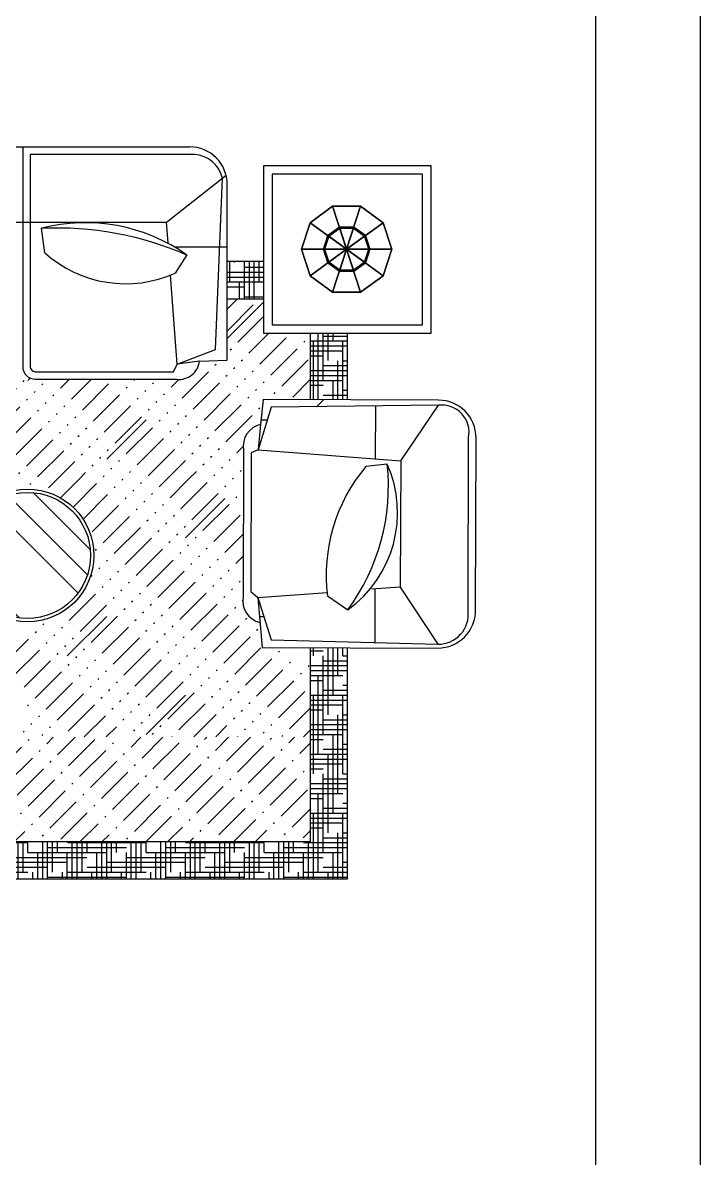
# Model space of a CAD drawing. Header units: inches. Extents: x 3.5 to 46, y 8.9 to 33.7.
# Drawn here: x 22.312 to 24.497, y 25.241 to 28.907 of the extents above; entities that cross this region are included whole.
import ezdxf

# ---------------------------------------------------------------- set-up
doc = ezdxf.new("R2010")
doc.units = ezdxf.units.IN
doc.header["$MEASUREMENT"] = 0
for name, color, linetype in [('02', 2, 'Continuous'), ('4', 4, 'Continuous'), ('8', 8, 'Continuous'), ('kadrbm', 4, 'Continuous')]:
    doc.layers.add(name, color=color, linetype=linetype)
pattern_1 = [(360, (-17.295557, 21.656248), (0.0635, 0.015875), [0.254, -0.127]), (90, (-17.295557, 21.656248), (-0.015875, -0.0635), [0.254, -0.127])]

# ---------------------------------------------------------------- blocks, each defined once
blk = doc.blocks.new('kadrbm')
at = {"layer": 'kadrbm', "color": 4}
blk.add_lwpolyline([(0, 0), (0, 24.7972), (21, 24.7972), (21, 0), (0, 0)], close=True, dxfattribs=at)
blk.add_lwpolyline([(20.6631, 0.3257), (20.6631, 24.4603), (0.3369, 24.4603), (0.3369, 0.3257), (20.6631, 0.3257)], dxfattribs=at)

msp = doc.modelspace()

# ---------------------------------------------------------------- hatches: boundary and pattern name
at = {"layer": '8'}
h = msp.add_hatch(dxfattribs=at)
h.set_pattern_fill('HOUND', color=256, scale=0.01, angle=360, style=0)
h.set_pattern_definition(pattern_1)
h.paths.add_polyline_path([(23.3588, 27.9046), (23.2388, 27.9046), (23.2388, 27.6895), (23.3588, 27.6892)])
h.paths.add_polyline_path([(23.0888, 28.1355), (22.9715, 28.1355), (22.9715, 28.0155), (23.0888, 28.0155)])
h = msp.add_hatch(dxfattribs=at)
h.set_pattern_fill('ACAD_ISO14W100,_O', color=256, scale=0.01, angle=45)
h.set_pattern_definition([(45, (-17.295557, 21.65625), (-0.03535534, 0.03535534), [0.12, -0.03, 0.005, -0.03, 0.005, -0.065]), (45, (-17.295557, 21.65625), (-0.03535534, 0.03535534), [-0.22, 0.005, -0.03])])
h.paths.add_polyline_path([(23.0792, 27.6094), (23.087, 27.69), (23.2388, 27.6895), (23.2388, 27.9046), (23.0888, 27.9046), (23.0888, 28.0155), (22.9715, 28.0155), (22.9715, 27.8173), (22.8818, 27.814, -0.415017), (22.8086, 27.7558), (22.3521, 27.7558, -0.414214), (22.3116, 27.7963, -0.414214), (22.2711, 27.7558), (22.0159, 27.7558), (22.0159, 27.4333), (23.0237, 27.4333), (23.024, 27.5273, -0.402665)])
h = msp.add_hatch(dxfattribs=at)
h.set_pattern_fill('ANSI34', color=256, scale=0.02, angle=270, style=0)
h.set_pattern_definition([(315, (11.30478, 30.4377), (0.269408, 0.269408), []), (315, (11.30478, 30.3479), (0.269408, 0.269408), []), (315, (11.30478, 30.2581), (0.269408, 0.269408), []), (315, (11.30478, 30.1683), (0.269408, 0.269408), [])])
h.paths.add_polyline_path([(22.5303, 27.1872, 1), (22.1232, 27.1872, 1)])
h = msp.add_hatch(dxfattribs=at)
h.set_pattern_fill('HOUND', color=256, scale=0.01, angle=360, style=0)
h.set_pattern_definition(pattern_1)
h.paths.add_polyline_path([(23.2388, 26.2624), (22.7321, 26.2624), (22.6784, 26.1424), (23.3588, 26.1424), (23.3588, 26.8892), (23.2388, 26.8895)])
h = msp.add_hatch(dxfattribs=at)
h.set_pattern_fill('ACAD_ISO10W100', color=256, scale=0.01, angle=45, style=0)
h.set_pattern_definition([(45, (13.10098, 30.37279), (-0.03535534, 0.03535534), [0.12, -0.03, 0.005, -0.03])])
h.paths.add_polyline_path([(23.2388, 26.6005), (20.7305, 26.6005), (20.7305, 26.2624), (23.2388, 26.2624)])
h = msp.add_hatch(dxfattribs=at)
h.set_pattern_fill('HOUND', color=256, scale=0.01, angle=360, style=0)
h.set_pattern_definition(pattern_1)
h.paths.add_polyline_path([(22.6784, 26.1424), (22.7321, 26.2624), (20.7949, 26.2624), (20.7936, 26.1424)])

# ---------------------------------------------------------------- linework, layer by layer
at = {"layer": '02'}
for p, q in [((22.9715, 27.8873, -0.0172), (23.0888, 28.0047, -0.0172)), ((22.3284, 27.7523, -0.0172), (22.3355, 27.7593, -0.0172)), ((22.5824, 27.4983, -0.0172), (22.7094, 27.6253, -0.0172)), ((22.3342, 27.4156, -0.0172), (22.3378, 27.4192, -0.0172)), ((22.3943, 27.405, -0.0172), (22.4226, 27.4333, -0.0172)), ((22.4332, 27.3732, -0.0172), (22.4933, 27.4333, -0.0172)), ((22.4738, 27.3431, -0.0172), (22.5499, 27.4192, -0.0172)), ((22.6312, 27.4298, -0.0172), (22.6347, 27.4333, -0.0172)), ((22.6913, 27.4192, -0.0172), (22.6949, 27.4227, -0.0172)), ((22.7514, 27.4086, -0.0172), (22.7761, 27.4333, -0.0172)), ((22.7868, 27.3732, -0.0172), (22.8469, 27.4333, -0.0172)), ((22.8221, 27.3379, -0.0172), (22.907, 27.4227, -0.0172)), ((22.5061, 27.3046, -0.0172), (22.5853, 27.3838, -0.0172)), ((22.6065, 27.405, -0.0172), (22.61, 27.4086, -0.0172)), ((22.6666, 27.3944, -0.0172), (22.6701, 27.398, -0.0172)), ((22.7267, 27.3838, -0.0172), (22.7302, 27.3873, -0.0172)), ((22.8575, 27.3025, -0.0172), (22.9424, 27.3873, -0.0172)), ((22.9636, 27.4086, -0.0172), (22.9671, 27.4121, -0.0172)), ((22.5358, 27.2636, -0.0172), (22.6206, 27.3485, -0.0172)), ((22.6418, 27.3697, -0.0172), (22.6454, 27.3732, -0.0172)), ((22.7019, 27.3591, -0.0172), (22.7055, 27.3626, -0.0172)), ((22.762, 27.3485, -0.0172), (22.7656, 27.352, -0.0172)), ((22.8364, 27.2443, -0.0172), (22.9634, 27.3713, -0.0172)), ((22.8929, 27.2671, -0.0172), (22.9777, 27.352, -0.0172)), ((22.9989, 27.3732, -0.0172), (23.0025, 27.3767, -0.0172)), ((22.5711, 27.2282, -0.0172), (22.656, 27.3131, -0.0172)), ((22.6772, 27.3343, -0.0172), (22.6807, 27.3379, -0.0172)), ((22.7373, 27.3237, -0.0172), (22.7408, 27.3272, -0.0172)), ((22.7974, 27.3131, -0.0172), (22.8009, 27.3166, -0.0172)), ((22.9282, 27.2318, -0.0172), (23.0131, 27.3166, -0.0172)), ((22.6065, 27.1929, -0.0172), (22.6913, 27.2777, -0.0172)), ((22.7125, 27.299, -0.0172), (22.7161, 27.3025, -0.0172)), ((22.7726, 27.2884, -0.0172), (22.7762, 27.2919, -0.0172)), ((22.8328, 27.2777, -0.0172), (22.8363, 27.2813, -0.0172)), ((22.6418, 27.1575, -0.0172), (22.7267, 27.2424, -0.0172)), ((22.7479, 27.2636, -0.0172), (22.7514, 27.2671, -0.0172)), ((22.808, 27.253, -0.0172), (22.8115, 27.2565, -0.0172)), ((22.8681, 27.2424, -0.0172), (22.8716, 27.2459, -0.0172)), ((22.9636, 27.1964, -0.0172), (23.0232, 27.2561, -0.0172)), ((22.5464, 27.2035, -0.0172), (22.5499, 27.207, -0.0172)), ((22.6772, 27.1222, -0.0172), (22.762, 27.207, -0.0172)), ((22.7833, 27.2282, -0.0172), (22.7868, 27.2318, -0.0172)), ((22.8434, 27.2176, -0.0172), (22.8469, 27.2212, -0.0172)), ((22.9035, 27.207, -0.0172), (22.907, 27.2106, -0.0172)), ((22.5817, 27.1681, -0.0172), (22.5853, 27.1717, -0.0172)), ((22.7125, 27.0868, -0.0172), (22.7974, 27.1717, -0.0172)), ((22.8186, 27.1929, -0.0172), (22.8221, 27.1964, -0.0172)), ((22.8787, 27.1823, -0.0172), (22.8823, 27.1858, -0.0172)), ((22.9388, 27.1717, -0.0172), (22.9424, 27.1752, -0.0172)), ((22.9989, 27.1611, -0.0172), (23.023, 27.1852, -0.0172)), ((22.557, 27.1434, -0.0172), (22.5605, 27.1469, -0.0172)), ((22.6171, 27.1328, -0.0172), (22.6206, 27.1363, -0.0172)), ((22.7479, 27.0515, -0.0172), (22.8328, 27.1363, -0.0172)), ((22.854, 27.1575, -0.0172), (22.8575, 27.1611, -0.0172)), ((22.8893, 27.1222, -0.0172), (22.8929, 27.1257, -0.0172)), ((22.9141, 27.1469, -0.0172), (22.9176, 27.1505, -0.0172)), ((22.9742, 27.1363, -0.0172), (22.9777, 27.1399, -0.0172)), ((22.5322, 27.1186, -0.0172), (22.5358, 27.1222, -0.0172)), ((22.5923, 27.108, -0.0172), (22.5959, 27.1116, -0.0172)), ((22.6524, 27.0974, -0.0172), (22.656, 27.101, -0.0172)), ((22.7833, 27.0161, -0.0172), (22.8681, 27.101, -0.0172)), ((22.9247, 27.0868, -0.0172), (22.9282, 27.0904, -0.0172)), ((22.9494, 27.1116, -0.0172), (22.953, 27.1151, -0.0172)), ((23.0095, 27.101, -0.0172), (23.0131, 27.1045, -0.0172)), ((22.4615, 26.9772, -0.0172), (22.5464, 27.0621, -0.0172)), ((22.5676, 27.0833, -0.0172), (22.5711, 27.0868, -0.0172)), ((22.6029, 27.0479, -0.0172), (22.6065, 27.0515, -0.0172)), ((22.6277, 27.0727, -0.0172), (22.6312, 27.0762, -0.0172)), ((22.6878, 27.0621, -0.0172), (22.6913, 27.0656, -0.0172)), ((22.8186, 26.9808, -0.0172), (22.9035, 27.0656, -0.0172)), ((22.96, 27.0515, -0.0172), (22.9636, 27.055, -0.0172)), ((22.9848, 27.0762, -0.0172), (22.9883, 27.0798, -0.0172)), ((22.4969, 26.9419, -0.0172), (22.5817, 27.0267, -0.0172)), ((22.6383, 27.0126, -0.0172), (22.6418, 27.0161, -0.0172)), ((22.663, 27.0373, -0.0172), (22.6666, 27.0409, -0.0172)), ((22.7232, 27.0267, -0.0172), (22.7267, 27.0303, -0.0172)), ((22.854, 26.9454, -0.0172), (22.9388, 27.0303, -0.0172)), ((22.9954, 27.0161, -0.0172), (22.9989, 27.0197, -0.0172)), ((23.0201, 27.0409, -0.0172), (23.0215, 27.0422, -0.0172)), ((22.4554, 26.8633, -0.0172), (22.5824, 26.9903, -0.0172)), ((22.5322, 26.9065, -0.0172), (22.6171, 26.9914, -0.0172)), ((22.6737, 26.9772, -0.0172), (22.6772, 26.9808, -0.0172)), ((22.6984, 27.002, -0.0172), (22.7019, 27.0055, -0.0172)), ((22.7585, 26.9914, -0.0172), (22.762, 26.9949, -0.0172)), ((22.8893, 26.9101, -0.0172), (22.9742, 26.9949, -0.0172)), ((23.0307, 26.9808, -0.0172), (23.0343, 26.9843, -0.0172)), ((22.3519, 26.9383, -0.0172), (22.3555, 26.9419, -0.0172)), ((22.3767, 26.9631, -0.0172), (22.3802, 26.9666, -0.0172)), ((22.4368, 26.9525, -0.0172), (22.4403, 26.956, -0.0172)), ((22.5676, 26.8712, -0.0172), (22.6524, 26.956, -0.0172)), ((22.709, 26.9419, -0.0172), (22.7125, 26.9454, -0.0172)), ((22.7338, 26.9666, -0.0172), (22.7373, 26.9702, -0.0172)), ((22.7939, 26.956, -0.0172), (22.7974, 26.9595, -0.0172)), ((22.9247, 26.8747, -0.0172), (23.0095, 26.9595, -0.0172)), ((23.0661, 26.9454, -0.0172), (23.0696, 26.9489, -0.0172)), ((22.2459, 26.8323, -0.0172), (22.3307, 26.9171, -0.0172)), ((22.3873, 26.903, -0.0172), (22.3908, 26.9065, -0.0172)), ((22.412, 26.9277, -0.0172), (22.4156, 26.9313, -0.0172)), ((22.4721, 26.9171, -0.0172), (22.4757, 26.9207, -0.0172)), ((22.6029, 26.8358, -0.0172), (22.6878, 26.9207, -0.0172)), ((22.7444, 26.9065, -0.0172), (22.7479, 26.9101, -0.0172)), ((22.7691, 26.9313, -0.0172), (22.7726, 26.9348, -0.0172)), ((22.8292, 26.9207, -0.0172), (22.8328, 26.9242, -0.0172)), ((22.96, 26.8393, -0.0172), (23.0449, 26.9242, -0.0172)), ((22.2812, 26.7969, -0.0172), (22.3661, 26.8818, -0.0172)), ((22.4226, 26.8676, -0.0172), (22.4262, 26.8712, -0.0172)), ((22.4474, 26.8924, -0.0172), (22.4509, 26.8959, -0.0172)), ((22.5075, 26.8818, -0.0172), (22.511, 26.8853, -0.0172)), ((22.6383, 26.8004, -0.0172), (22.7232, 26.8853, -0.0172)), ((22.7797, 26.8712, -0.0172), (22.7833, 26.8747, -0.0172)), ((22.8045, 26.8959, -0.0172), (22.808, 26.8994, -0.0172)), ((22.8646, 26.8853, -0.0172), (22.8681, 26.8888, -0.0172)), ((22.9954, 26.804, -0.0172), (23.0802, 26.8888, -0.0172)), ((23.1368, 26.8747, -0.0172), (23.1403, 26.8782, -0.0172)), ((22.3166, 26.7616, -0.0172), (22.4014, 26.8464, -0.0172)), ((22.458, 26.8323, -0.0172), (22.4615, 26.8358, -0.0172)), ((22.4827, 26.857, -0.0172), (22.4863, 26.8606, -0.0172)), ((22.5428, 26.8464, -0.0172), (22.5464, 26.8499, -0.0172)), ((22.6737, 26.7651, -0.0172), (22.7585, 26.8499, -0.0172)), ((22.8151, 26.8358, -0.0172), (22.8186, 26.8393, -0.0172)), ((22.8398, 26.8606, -0.0172), (22.8434, 26.8641, -0.0172)), ((22.8999, 26.8499, -0.0172), (22.9035, 26.8535, -0.0172)), ((23.0307, 26.7686, -0.0172), (23.1156, 26.8535, -0.0172)), ((23.1722, 26.8393, -0.0172), (23.1757, 26.8429, -0.0172)), ((23.2323, 26.8287, -0.0172), (23.2358, 26.8323, -0.0172)), ((22.3519, 26.7262, -0.0172), (22.4368, 26.8111, -0.0172)), ((22.4933, 26.7969, -0.0172), (22.4969, 26.8004, -0.0172)), ((22.5181, 26.8217, -0.0172), (22.5216, 26.8252, -0.0172)), ((22.5782, 26.8111, -0.0172), (22.5817, 26.8146, -0.0172)), ((22.709, 26.7297, -0.0172), (22.7939, 26.8146, -0.0172)), ((22.8504, 26.8004, -0.0172), (22.854, 26.804, -0.0172)), ((22.8752, 26.8252, -0.0172), (22.8787, 26.8287, -0.0172)), ((22.9353, 26.8146, -0.0172), (22.9388, 26.8181, -0.0172)), ((23.0661, 26.7333, -0.0172), (23.151, 26.8181, -0.0172)), ((23.2075, 26.804, -0.0172), (23.2111, 26.8075, -0.0172)), ((22.3873, 26.6908, -0.0172), (22.4721, 26.7757, -0.0172)), ((22.5287, 26.7616, -0.0172), (22.5322, 26.7651, -0.0172)), ((22.5534, 26.7863, -0.0172), (22.557, 26.7898, -0.0172)), ((22.6136, 26.7757, -0.0172), (22.6171, 26.7792, -0.0172)), ((22.7444, 26.6944, -0.0172), (22.8292, 26.7792, -0.0172)), ((22.8858, 26.7651, -0.0172), (22.8893, 26.7686, -0.0172)), ((22.9105, 26.7898, -0.0172), (22.9141, 26.7934, -0.0172)), ((22.9706, 26.7792, -0.0172), (22.9742, 26.7828, -0.0172)), ((23.1015, 26.6979, -0.0172), (23.1863, 26.7828, -0.0172)), ((22.4226, 26.6555, -0.0172), (22.5075, 26.7403, -0.0172)), ((22.5641, 26.7262, -0.0172), (22.5676, 26.7297, -0.0172)), ((22.5888, 26.751, -0.0172), (22.5923, 26.7545, -0.0172)), ((22.6489, 26.7403, -0.0172), (22.6524, 26.7439, -0.0172)), ((22.7094, 26.6093, -0.0172), (22.8364, 26.7363, -0.0172)), ((22.7797, 26.659, -0.0172), (22.8646, 26.7439, -0.0172)), ((22.9211, 26.7297, -0.0172), (22.9247, 26.7333, -0.0172)), ((22.9459, 26.7545, -0.0172), (22.9494, 26.758, -0.0172)), ((22.9812, 26.7191, -0.0172), (22.9848, 26.7227, -0.0172)), ((23.006, 26.7439, -0.0172), (23.0095, 26.7474, -0.0172)), ((23.1368, 26.6626, -0.0172), (23.2217, 26.7474, -0.0172)), ((22.3272, 26.7015, -0.0172), (22.3307, 26.705, -0.0172)), ((22.458, 26.6201, -0.0172), (22.5428, 26.705, -0.0172)), ((22.5994, 26.6908, -0.0172), (22.6029, 26.6944, -0.0172)), ((22.6242, 26.7156, -0.0172), (22.6277, 26.7191, -0.0172)), ((22.6843, 26.705, -0.0172), (22.6878, 26.7085, -0.0172)), ((22.8151, 26.6237, -0.0172), (22.8999, 26.7085, -0.0172)), ((22.9565, 26.6944, -0.0172), (22.96, 26.6979, -0.0172)), ((23.0166, 26.6838, -0.0172), (23.0201, 26.6873, -0.0172)), ((23.0413, 26.7085, -0.0172), (23.0449, 26.7121, -0.0172)), ((23.1722, 26.6272, -0.0172), (23.2388, 26.6939, -0.0172)), ((22.3625, 26.6661, -0.0172), (22.3661, 26.6696, -0.0172)), ((22.5101, 26.6016, -0.0172), (22.5782, 26.6696, -0.0172)), ((22.6348, 26.6555, -0.0172), (22.6383, 26.659, -0.0172)), ((22.6595, 26.6802, -0.0172), (22.663, 26.6838, -0.0172)), ((22.6949, 26.6449, -0.0172), (22.6984, 26.6484, -0.0172)), ((22.7196, 26.6696, -0.0172), (22.7232, 26.6732, -0.0172)), ((22.8637, 26.6016, -0.0172), (22.9353, 26.6732, -0.0172)), ((22.9919, 26.659, -0.0172), (22.9954, 26.6626, -0.0172)), ((23.052, 26.6484, -0.0172), (23.0555, 26.652, -0.0172)), ((23.0767, 26.6732, -0.0172), (23.0802, 26.6767, -0.0172)), ((22.313, 26.6166, -0.0172), (22.3166, 26.6201, -0.0172)), ((22.3378, 26.6414, -0.0172), (22.3413, 26.6449, -0.0172)), ((22.3979, 26.6307, -0.0172), (22.4014, 26.6343, -0.0172)), ((22.5808, 26.6016, -0.0172), (22.6136, 26.6343, -0.0172)), ((22.6701, 26.6201, -0.0172), (22.6737, 26.6237, -0.0172)), ((22.7302, 26.6095, -0.0172), (22.7338, 26.6131, -0.0172)), ((22.755, 26.6343, -0.0172), (22.7585, 26.6378, -0.0172)), ((22.9344, 26.6016, -0.0172), (22.9706, 26.6378, -0.0172)), ((23.0272, 26.6237, -0.0172), (23.0307, 26.6272, -0.0172)), ((23.0873, 26.6131, -0.0172), (23.0908, 26.6166, -0.0172)), ((23.1121, 26.6378, -0.0172), (23.1156, 26.6414, -0.0172)), ((23.2172, 26.6016, -0.0172), (23.2388, 26.6232, -0.0172)), ((22.3731, 26.606, -0.0172), (22.3767, 26.6095, -0.0172)), ((22.793, 26.6016, -0.0172), (22.7939, 26.6025, -0.0172)), ((23.0051, 26.6016, -0.0172), (23.006, 26.6025, -0.0172)), ((23.1474, 26.6025, -0.0172), (23.151, 26.606, -0.0172))]:
    msp.add_line(p, q, dxfattribs=at)
msp.add_circle((22.3268, 27.1872, -0.0065), 0.2035, dxfattribs=at)
at = {"layer": '4'}
for p, q in [((21.193, 28.5058, -0.0065), (22.85, 28.5058, -0.0065)), ((22.3116, 28.5058, -0.0065), (22.3116, 27.7963, -0.0065)), ((22.8662, 28.4815, -0.0065), (22.3359, 28.4815, -0.0065)), ((22.3359, 28.4815, -0.0065), (22.3359, 27.7963, -0.0065)), ((22.7752, 28.2628, -0.0065), (22.9678, 28.4141, -0.0065)), ((22.9335, 27.8514, -0.0065), (22.9566, 28.4053, -0.0065)), ((22.9715, 27.8173, -0.0065), (22.9715, 28.3843, -0.0065)), ((21.2678, 28.2628, -0.0065), (22.7752, 28.2628, -0.0065)), ((22.7803, 28.1963, -0.0065), (22.7752, 28.2628, -0.0065)), ((22.3825, 28.164, -0.0065), (22.3722, 28.2431, -0.0065)), ((22.8415, 28.1569, -0.0065), (22.8034, 28.0984, -0.0065)), ((22.9715, 28.1818, -0.0065), (22.8051, 28.1818, -0.0065)), ((23.0888, 28.1355, -0.1134), (22.9715, 28.1355, -0.0065)), ((22.8098, 27.8048, -0.0065), (22.7885, 28.0918, -0.0065)), ((22.9715, 28.0155, -0.0065), (23.0888, 28.0155, -0.1134)), ((23.2388, 27.9046, -0.1134), (23.2388, 27.6895, -0.1134)), ((23.3588, 27.9046, -0.1134), (23.3588, 27.6892, -0.1134)), ((22.8098, 27.8048, -0.0065), (22.9335, 27.8514, -0.0065)), ((22.7985, 27.7801, -0.0065), (22.8098, 27.8048, -0.0065)), ((22.8818, 27.814, -0.0065), (22.8098, 27.8048, -0.0065)), ((22.8818, 27.814, -0.0065), (22.9715, 27.8173, -0.0065)), ((22.3521, 27.7801, -0.0065), (22.7985, 27.7801, -0.0065)), ((22.3521, 27.7558, -0.0065), (22.8086, 27.7558, -0.0065)), ((23.087, 27.69, -0.0172), (23.0792, 27.6094, -0.0172)), ((23.653, 27.6883, -0.0172), (23.087, 27.69, -0.0172)), ((23.2595, 27.6673, -0.0172), (23.2816, 27.6894, -0.0172)), ((23.113, 27.6656, -0.0172), (23.0715, 27.5283, -0.0172)), ((23.6529, 27.6719, -0.0172), (23.113, 27.6656, -0.0172)), ((23.4499, 27.4989, -0.0172), (23.4504, 27.6707, -0.0172)), ((23.5309, 27.4924, -0.0172), (23.6529, 27.6719, -0.0172)), ((23.0792, 27.6094, -0.0172), (23.0715, 27.5283, -0.0172)), ((23.0808, 27.6252, -0.0172), (23.1008, 27.6252, -0.0172)), ((23.7482, 27.0096, -0.0172), (23.7498, 27.5666, -0.0172)), ((23.7725, 27.0095, -0.0172), (23.7741, 27.5665, -0.0172)), ((23.0715, 27.5283, -0.0172), (23.0483, 27.5185, -0.0172)), ((23.0715, 27.5283, -0.0172), (23.5309, 27.4924, -0.0172)), ((23.024, 27.5273, -0.0172), (23.0226, 27.0531, -0.0172)), ((23.0483, 27.5185, -0.0172), (23.047, 27.0706, -0.0172)), ((23.5309, 27.4924, -0.0172), (23.5297, 27.085, -0.0172)), ((23.4878, 27.4816, -0.0172), (23.4184, 27.4742, -0.0172)), ((23.047, 27.0706, -0.0172), (23.0697, 27.0517, -0.0172)), ((23.0697, 27.0517, -0.0172), (23.2935, 27.0673, -0.0172)), ((23.0697, 27.0517, -0.0172), (23.1132, 26.9142, -0.0172)), ((23.0697, 27.0517, -0.0172), (23.0839, 26.89, -0.0172)), ((23.2947, 27.0568, -0.0172), (23.3604, 27.0116, -0.0172)), ((23.5297, 27.085, -0.0172), (23.4372, 27.0781, -0.0172)), ((23.4482, 26.9039, -0.0172), (23.4487, 27.0789, -0.0172)), ((23.5297, 27.085, -0.0172), (23.6507, 26.9006, -0.0172)), ((23.0751, 26.9902, -0.0172), (23.0892, 26.9902, -0.0172)), ((23.1132, 26.9142, -0.0172), (23.6507, 26.9006, -0.0172)), ((23.0839, 26.89, -0.0172), (23.6507, 26.8883, -0.0172)), ((23.2388, 26.8895, -0.1134), (23.2388, 26.2624, -0.1134)), ((23.3588, 26.8892, -0.1134), (23.3588, 26.1424, -0.1134)), ((23.2388, 26.2624, -0.1134), (20.7305, 26.2624, -0.1134)), ((23.3588, 26.1424, -0.1134), (20.611, 26.1424, -0.1134))]:
    msp.add_line(p, q, dxfattribs=at)
at = {"layer": '4', "elevation": -0.1134}
for points in [[(23.6288, 28.4446), (23.0888, 28.4446), (23.0888, 27.9046), (23.6288, 27.9046)], [(23.6018, 28.4176), (23.1158, 28.4176), (23.1158, 27.9316), (23.6018, 27.9316)]]:
    msp.add_lwpolyline(points, close=True, dxfattribs=at)
at = {"layer": '4'}
msp.add_circle((22.3268, 27.1872, -0.0065), 0.2143, dxfattribs=at)
for centre, radius, start, end in [((22.85, 28.3843, -0.0065), 0.1215, 0, 90), ((22.8574, 28.3794, -0.0065), 0.1024, 14.6194, 85.1139), ((22.514, 27.6944, -0.0065), 0.5667, 54.6937, 104.4902), ((22.4188, 27.1763, -0.0065), 1.0678, 66.6796, 92.5043), ((22.6435, 28.4552, -0.0065), 0.3911, 228.14, 294.1368), ((22.3521, 27.7963, -0.0065), 0.0405, 180, 270), ((22.3521, 27.7963, -0.0065), 0.0162, 180, 270), ((22.8161, 27.8214, -0.0065), 0.0661, 263.4179, 353.5749), ((23.6526, 27.5668, -0.0172), 0.1215, 359.8345, 89.8345), ((23.6635, 27.5844, -0.0172), 0.0881, 348.3176, 96.8984), ((23.0943, 27.5396, -0.0172), 0.0714, 102.193, 189.9247), ((23.8385, 27.1227, -0.0172), 0.5478, 140.0808, 186.914), ((23.1352, 27.3249, -0.0172), 0.3858, 305.7133, 23.9661), ((22.8158, 27.4115, -0.0172), 0.6757, 323.7184, 5.961), ((23.0929, 27.0403, -0.0172), 0.0714, 169.7444, 256.9806), ((23.6524, 26.9972, -0.0172), 0.0966, 268.988, 7.3508), ((23.651, 27.0098, -0.0172), 0.1215, 269.8345, 359.8345)]:
    msp.add_arc(centre, radius, start, end, dxfattribs=at)
for points in [[(23.2386, 28.2612), (23.2386, 28.2612, -0.0065), (23.3115, 28.3142, -0.0065), (23.3115, 28.3142)], [(23.3566, 28.1755), (23.2386, 28.2612), (23.3115, 28.3142)], [(23.3115, 28.3142), (23.3115, 28.3142, -0.0065), (23.4016, 28.3142, -0.0065), (23.4016, 28.3142)], [(23.3566, 28.1755, -0.0065), (23.3115, 28.3142, -0.0065), (23.3115, 28.3142), (23.3566, 28.1755)], [(23.3566, 28.1755), (23.3115, 28.3142), (23.4016, 28.3142)], [(23.3566, 28.1755, -0.0065), (23.4016, 28.3142, -0.0065), (23.4016, 28.3142), (23.3566, 28.1755)], [(23.3566, 28.1755), (23.4016, 28.3142), (23.4745, 28.2612)], [(23.4016, 28.3142), (23.4016, 28.3142, -0.0065), (23.4745, 28.2612, -0.0065), (23.4745, 28.2612)], [(23.2108, 28.1755), (23.2108, 28.1755, -0.0065), (23.2386, 28.2612, -0.0065), (23.2386, 28.2612)], [(23.3566, 28.1755), (23.2108, 28.1755), (23.2386, 28.2612)], [(23.3566, 28.1755, -0.0065), (23.2386, 28.2612, -0.0065), (23.2386, 28.2612), (23.3566, 28.1755)], [(23.3566, 28.1755, -0.0065), (23.4745, 28.2612, -0.0065), (23.4745, 28.2612), (23.3566, 28.1755)], [(23.3566, 28.1755), (23.4745, 28.2612), (23.5024, 28.1755)], [(23.4745, 28.2612), (23.4745, 28.2612, -0.0065), (23.5024, 28.1755, -0.0065), (23.5024, 28.1755)], [(23.2963, 28.2193, -0.0065), (23.2963, 28.2193, -0.0988), (23.3335, 28.2464, -0.0988), (23.3335, 28.2464, -0.0065)], [(23.2989, 28.2174, -0.0988), (23.2989, 28.2174, -0.1134), (23.3345, 28.2433, -0.1134), (23.3345, 28.2433, -0.0988)], [(23.3566, 28.1755, -0.0988), (23.3335, 28.2464, -0.0988), (23.3335, 28.2464, -0.0065), (23.3566, 28.1755, -0.0065)], [(23.3335, 28.2464, -0.0065), (23.3335, 28.2464, -0.0988), (23.3796, 28.2464, -0.0988), (23.3796, 28.2464, -0.0065)], [(23.3566, 28.1755, -0.1134), (23.3345, 28.2433, -0.1134), (23.3345, 28.2433, -0.0988), (23.3566, 28.1755, -0.0988)], [(23.3345, 28.2433, -0.0988), (23.3345, 28.2433, -0.1134), (23.3786, 28.2433, -0.1134), (23.3786, 28.2433, -0.0988)], [(23.3566, 28.1755, -0.0988), (23.3796, 28.2464, -0.0988), (23.3796, 28.2464, -0.0065), (23.3566, 28.1755, -0.0065)], [(23.3566, 28.1755, -0.1134), (23.3786, 28.2433, -0.1134), (23.3786, 28.2433, -0.0988), (23.3566, 28.1755, -0.0988)], [(23.3786, 28.2433, -0.0988), (23.3786, 28.2433, -0.1134), (23.4142, 28.2174, -0.1134), (23.4142, 28.2174, -0.0988)], [(23.3796, 28.2464, -0.0065), (23.3796, 28.2464, -0.0988), (23.4169, 28.2193, -0.0988), (23.4169, 28.2193, -0.0065)], [(23.2821, 28.1755, -0.0065), (23.2821, 28.1755, -0.0988), (23.2963, 28.2193, -0.0988), (23.2963, 28.2193, -0.0065)], [(23.2853, 28.1755, -0.0988), (23.2853, 28.1755, -0.1134), (23.2989, 28.2174, -0.1134), (23.2989, 28.2174, -0.0988)], [(23.3566, 28.1755, -0.0988), (23.2963, 28.2193, -0.0988), (23.2963, 28.2193, -0.0065), (23.3566, 28.1755, -0.0065)], [(23.3566, 28.1755, -0.1134), (23.2989, 28.2174, -0.1134), (23.2989, 28.2174, -0.0988), (23.3566, 28.1755, -0.0988)], [(23.3566, 28.1755, -0.0988), (23.4169, 28.2193, -0.0988), (23.4169, 28.2193, -0.0065), (23.3566, 28.1755, -0.0065)], [(23.3566, 28.1755, -0.1134), (23.4142, 28.2174, -0.1134), (23.4142, 28.2174, -0.0988), (23.3566, 28.1755, -0.0988)], [(23.4142, 28.2174, -0.0988), (23.4142, 28.2174, -0.1134), (23.4279, 28.1755, -0.1134), (23.4279, 28.1755, -0.0988)], [(23.4169, 28.2193, -0.0065), (23.4169, 28.2193, -0.0988), (23.4311, 28.1755, -0.0988), (23.4311, 28.1755, -0.0065)], [(23.2386, 28.0898), (23.2386, 28.0898, -0.0065), (23.2108, 28.1755, -0.0065), (23.2108, 28.1755)], [(23.3566, 28.1755), (23.2386, 28.0898), (23.2108, 28.1755)], [(23.3566, 28.1755, -0.0065), (23.2108, 28.1755, -0.0065), (23.2108, 28.1755), (23.3566, 28.1755)], [(23.3566, 28.1755, -0.0065), (23.2386, 28.0898, -0.0065), (23.2386, 28.0898), (23.3566, 28.1755)], [(23.3566, 28.1755), (23.3115, 28.0369), (23.2386, 28.0898)], [(23.2963, 28.1317, -0.0065), (23.2963, 28.1317, -0.0988), (23.2821, 28.1755, -0.0988), (23.2821, 28.1755, -0.0065)], [(23.3566, 28.1755, -0.0988), (23.2821, 28.1755, -0.0988), (23.2821, 28.1755, -0.0065), (23.3566, 28.1755, -0.0065)], [(23.2989, 28.1336, -0.0988), (23.2989, 28.1336, -0.1134), (23.2853, 28.1755, -0.1134), (23.2853, 28.1755, -0.0988)], [(23.3566, 28.1755, -0.1134), (23.2853, 28.1755, -0.1134), (23.2853, 28.1755, -0.0988), (23.3566, 28.1755, -0.0988)], [(23.3566, 28.1755, -0.0988), (23.2963, 28.1317, -0.0988), (23.2963, 28.1317, -0.0065), (23.3566, 28.1755, -0.0065)], [(23.3566, 28.1755, -0.1134), (23.2989, 28.1336, -0.1134), (23.2989, 28.1336, -0.0988), (23.3566, 28.1755, -0.0988)], [(23.3566, 28.1755), (23.4016, 28.0369), (23.3115, 28.0369)], [(23.3566, 28.1755, -0.0065), (23.3115, 28.0369, -0.0065), (23.3115, 28.0369), (23.3566, 28.1755)], [(23.3566, 28.1755, -0.0988), (23.3335, 28.1047, -0.0988), (23.3335, 28.1047, -0.0065), (23.3566, 28.1755, -0.0065)], [(23.3566, 28.1755, -0.1134), (23.3345, 28.1078, -0.1134), (23.3345, 28.1078, -0.0988), (23.3566, 28.1755, -0.0988)], [(23.3566, 28.1755, -0.0988), (23.4169, 28.1317, -0.0988), (23.4169, 28.1317, -0.0065), (23.3566, 28.1755, -0.0065)], [(23.3566, 28.1755, -0.0988), (23.3796, 28.1047, -0.0988), (23.3796, 28.1047, -0.0065), (23.3566, 28.1755, -0.0065)], [(23.3566, 28.1755, -0.0988), (23.4311, 28.1755, -0.0988), (23.4311, 28.1755, -0.0065), (23.3566, 28.1755, -0.0065)], [(23.3566, 28.1755, -0.1134), (23.3786, 28.1078, -0.1134), (23.3786, 28.1078, -0.0988), (23.3566, 28.1755, -0.0988)], [(23.3566, 28.1755, -0.1134), (23.4142, 28.1336, -0.1134), (23.4142, 28.1336, -0.0988), (23.3566, 28.1755, -0.0988)], [(23.3566, 28.1755, -0.1134), (23.4279, 28.1755, -0.1134), (23.4279, 28.1755, -0.0988), (23.3566, 28.1755, -0.0988)], [(23.3566, 28.1755, -0.0065), (23.4016, 28.0369, -0.0065), (23.4016, 28.0369), (23.3566, 28.1755)], [(23.3566, 28.1755, -0.0065), (23.4745, 28.0898, -0.0065), (23.4745, 28.0898), (23.3566, 28.1755)], [(23.3566, 28.1755), (23.5024, 28.1755), (23.4745, 28.0898)], [(23.3566, 28.1755), (23.4745, 28.0898), (23.4016, 28.0369)], [(23.3566, 28.1755, -0.0065), (23.5024, 28.1755, -0.0065), (23.5024, 28.1755), (23.3566, 28.1755)], [(23.4279, 28.1755, -0.0988), (23.4279, 28.1755, -0.1134), (23.4142, 28.1336, -0.1134), (23.4142, 28.1336, -0.0988)], [(23.4311, 28.1755, -0.0065), (23.4311, 28.1755, -0.0988), (23.4169, 28.1317, -0.0988), (23.4169, 28.1317, -0.0065)], [(23.5024, 28.1755), (23.5024, 28.1755, -0.0065), (23.4745, 28.0898, -0.0065), (23.4745, 28.0898)], [(23.3335, 28.1047, -0.0065), (23.3335, 28.1047, -0.0988), (23.2963, 28.1317, -0.0988), (23.2963, 28.1317, -0.0065)], [(23.3345, 28.1078, -0.0988), (23.3345, 28.1078, -0.1134), (23.2989, 28.1336, -0.1134), (23.2989, 28.1336, -0.0988)], [(23.4142, 28.1336, -0.0988), (23.4142, 28.1336, -0.1134), (23.3786, 28.1078, -0.1134), (23.3786, 28.1078, -0.0988)], [(23.4169, 28.1317, -0.0065), (23.4169, 28.1317, -0.0988), (23.3796, 28.1047, -0.0988), (23.3796, 28.1047, -0.0065)], [(23.3115, 28.0369), (23.3115, 28.0369, -0.0065), (23.2386, 28.0898, -0.0065), (23.2386, 28.0898)], [(23.3796, 28.1047, -0.0065), (23.3796, 28.1047, -0.0988), (23.3335, 28.1047, -0.0988), (23.3335, 28.1047, -0.0065)], [(23.3786, 28.1078, -0.0988), (23.3786, 28.1078, -0.1134), (23.3345, 28.1078, -0.1134), (23.3345, 28.1078, -0.0988)], [(23.4745, 28.0898), (23.4745, 28.0898, -0.0065), (23.4016, 28.0369, -0.0065), (23.4016, 28.0369)], [(23.4016, 28.0369), (23.4016, 28.0369, -0.0065), (23.3115, 28.0369, -0.0065), (23.3115, 28.0369)]]:
    msp.add_3dface(points, dxfattribs=at)

# ---------------------------------------------------------------- block references
at = {"layer": 'kadrbm'}
msp.add_blockref('kadrbm', (3.4975, 8.8888), dxfattribs=at)

doc.saveas('drawing.dxf')
